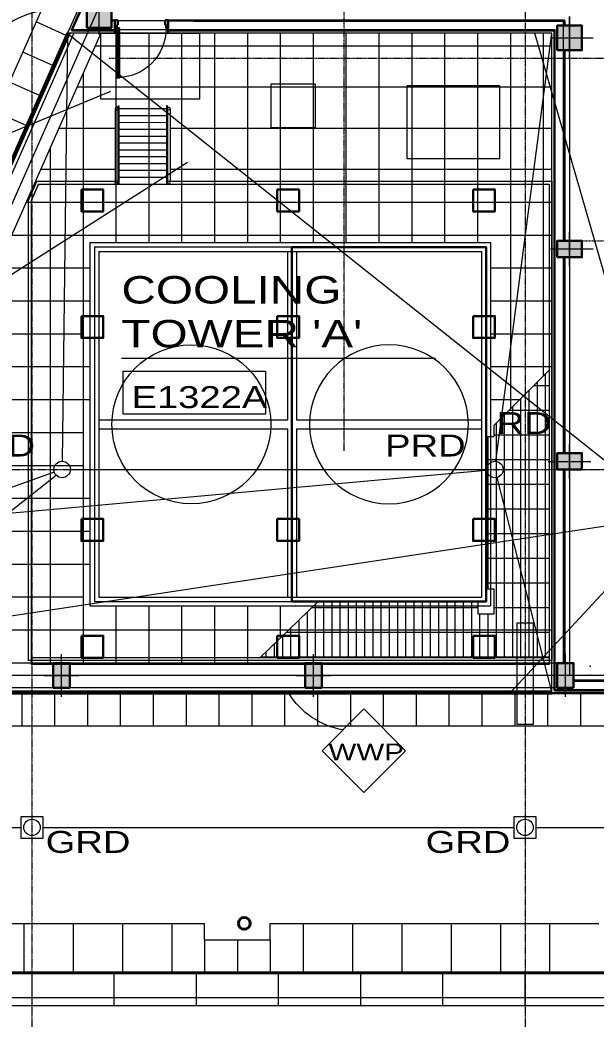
# Model space of a CAD drawing. Header units: inches. Extents: x -40190 to 0, y -3216 to 2257.
# Drawn here: x -30734 to -30313, y -34 to 695 of the extents above; entities that cross this region are included whole.
import ezdxf
from ezdxf import colors
from ezdxf.entities.mleader import LeaderData, LeaderLine
from ezdxf.math import Vec2, Vec3

# ---------------------------------------------------------------- set-up
doc = ezdxf.new("R2010")
doc.units = ezdxf.units.IN
doc.header["$LTSCALE"] = 0.5
doc.header["$MEASUREMENT"] = 0
doc.linetypes.add('A113$0$CENTER', pattern=[2, 1.25, -0.25, 0.25, -0.25])
doc.linetypes.add('A113$0$HIDDEN2', pattern=[0.1875, 0.125, -0.0625])
for name, color, linetype in [('A113$0$63', 8, 'Continuous'), ('A113$0$A roof pave', 8, 'Continuous'), ('A113$0$A-ANNO-IDEN', 8, 'Continuous'), ('A113$0$A-ANNO-PATT-13-14', 8, 'Continuous'), ('A113$0$A-ANNO-TEXT', 8, 'Continuous'), ('A113$0$A-COLS-COL13X', 8, 'Continuous'), ('A113$0$A-COLS-COLS13-14', 8, 'Continuous'), ('A113$0$A-DOOR', 8, 'Continuous'), ('A113$0$A-DOOR-FRAM', 8, 'Continuous'), ('A113$0$A-FLOOR-THRSHD', 8, 'Continuous'), ('A113$0$A-FLOR-CATWALK', 8, 'Continuous'), ('A113$0$A-FLOR-CURB', 8, 'Continuous'), ('A113$0$A-FLOR-OVHD', 8, 'A113$0$HIDDEN2'), ('A113$0$A-GRID-GRD13-14', 8, 'Continuous'), ('A113$0$A-GRID-GRDP0-15', 8, 'Continuous'), ('A113$0$A-roof cope', 8, 'Continuous'), ('A113$0$A-roof davi', 8, 'Continuous'), ('A113$0$A-WALL-FULL-EXTR', 8, 'Continuous'), ('A113$0$A-WALL-FULL-INTR', 8, 'Continuous'), ('A113$0$bc113 - A-ANNO-SYMB', 8, 'Continuous'), ('A113$0$bp113 - A-ROOF-CRTS', 8, 'Continuous'), ('A113$0$bp113 - A-ROOF-RFDR', 8, 'Continuous'), ('A113$0$Items below', 8, 'Continuous'), ('A113$0$Level 12', 8, 'Continuous'), ('A113$0$Level 21', 8, 'Continuous'), ('A113$0$Level 32', 8, 'Continuous'), ('A113$0$M-CONC-PAD', 8, 'Continuous'), ('A113$0$S-BEAM-BELOW', 8, 'Continuous'), ('E-Anno-Note', 6, 'Continuous'), ('XREF', 7, 'Continuous')]:
    doc.layers.add(name, color=color, linetype=linetype)
doc.styles.add('A113$0$Arial', font='arial.ttf', dxfattribs={"height": 0.076839})
doc.styles.add('A113$0$style-Arial', font='arial.ttf')
doc.styles.add('A113$0$style-WORKING', font='WORKING.shx')
doc.styles.add('MAMEP ANNO', font='arial.ttf', dxfattribs={"height": 0.101562})

# ---------------------------------------------------------------- blocks, each defined once
blk = doc.blocks.new('A113$0$36D478_23')
at = {"layer": 'A113$0$A-DOOR', "linetype": 'Continuous', "lineweight": 0, "extrusion": (0, 0, -1)}
blk.add_arc((-0.85, -5.63), 36, 180, 270, dxfattribs=at)
at = {"layer": 'A113$0$A-DOOR', "linetype": 'Continuous', "lineweight": 30}
blk.add_3dface([(0.85, -41.63), (2.6, -41.63), (2.6, -5.63), (0.85, -5.63)], dxfattribs=at)
at = {"layer": 'A113$0$A-DOOR-FRAM', "linetype": 'Continuous', "lineweight": 30}
for p, q in [((1.6, 0.37), (-0.65, 0.37)), ((-0.65, 0.37), (-0.65, 0)), ((1.6, -3.2), (1.6, 0.37)), ((36.1, 0.37), (38.35, 0.37)), ((36.1, -3.2), (36.1, 0.37)), ((38.35, 0.37), (38.35, 0)), ((-0.65, -5.63), (-0.65, -5.25)), ((-0.65, -5.63), (0.85, -5.63)), ((0.85, -5.63), (0.85, -3.2)), ((0.85, -3.2), (1.6, -3.2)), ((36.85, -3.2), (36.1, -3.2)), ((36.85, -5.63), (36.85, -3.2)), ((38.35, -5.63), (36.85, -5.63)), ((38.35, -5.63), (38.35, -5.25))]:
    blk.add_line(p, q, dxfattribs=at)
at = {"layer": 'A113$0$A-DOOR-FRAM', "linetype": 'Continuous', "lineweight": 13}
for p, q in [((1.45, 0.22), (-0.5, 0.22)), ((-0.5, 0.22), (-0.5, 0)), ((1.45, -3.05), (1.45, 0.22)), ((36.25, -3.05), (36.25, 0.22)), ((36.25, 0.22), (38.2, 0.22)), ((38.2, 0.22), (38.2, 0)), ((-0.5, 0), (-0.65, 0)), ((-0.65, -5.25), (-0.5, -5.25)), ((-0.5, -5.48), (-0.5, -5.25)), ((-0.5, -5.48), (0.7, -5.48)), ((0.7, -5.48), (0.7, -3.05)), ((0.7, -3.05), (1.45, -3.05)), ((37, -3.05), (36.25, -3.05)), ((37, -5.48), (37, -3.05)), ((38.2, -5.48), (37, -5.48)), ((38.2, 0), (38.35, 0)), ((38.35, -5.25), (38.2, -5.25)), ((38.2, -5.48), (38.2, -5.25))]:
    blk.add_line(p, q, dxfattribs=at)
blk = doc.blocks.new('A113')
at = {"layer": 'A113$0$bc113 - A-ANNO-SYMB', "lineweight": 0}
h = blk.add_hatch(dxfattribs=at)
h.set_pattern_fill('CROSSHATCH', color=256, style=0, pattern_type=2)
h.set_pattern_definition([(180, (-23431.679, 194.443), (-2e-15, -18), []), (270, (-23431.679, 194.4426), (6, -1e-15), [])])
h.paths.add_polyline_path([(-23563.4983, 229.9), (-23774.6345, 229.9), (-23732.1711, 270.8759), (-23615.4985, 270.8759), (-23615.4985, 261.851), (-23603.4985, 261.851), (-23603.4985, 279.851), (-23609.4983, 279.851), (-23609.4983, 391.1259), (-23603.4985, 391.1259), (-23603.4987, 399.5123), (-23563.4983, 439.5487)])
at = {"layer": 'A113$0$A roof pave', "lineweight": 13}
for p, q in [((-24123.2279, 276.9171, -2660.425), (-23762.4541, 1088.2712, -2660.425)), ((-23108.3134, 179.9985, -2660.425), (-24116.3134, 179.9985, -2660.425)), ((-24055.0236, 36.0949, -2660.425), (-23815.0236, 36.0949, -2660.425)), ((-23815.0236, 24.0949, -2660.425), (-23815.0236, 36.0949, -2660.425)), ((-23767.0236, 36.0949, -2660.425), (-23527.0236, 36.0949, -2660.425)), ((-23767.0236, 24.0949, -2660.425), (-23767.0236, 36.0949, -2660.425)), ((-23815.0236, 24.0949, -2660.425), (-23767.0236, 24.0949, -2660.425))]:
    blk.add_line(p, q, dxfattribs=at)
at = {"layer": 'A113$0$A roof pave', "lineweight": 0}
for p, q in [((-23916.1004, 683.8596, -2660.425), (-23938.0284, 693.615, -2660.425)), ((-23879.4983, 532.6259, -2660.425), (-23879.4983, 685.3759, -2660.425)), ((-23855.4983, 532.6259, -2660.425), (-23855.4983, 685.3759, -2660.425)), ((-23831.4983, 532.6259, -2660.425), (-23831.4983, 685.3759, -2660.425)), ((-23807.4983, 532.6259, -2660.425), (-23807.4983, 685.3759, -2660.425)), ((-23783.4983, 532.6259, -2660.425), (-23783.4983, 685.3759, -2660.425)), ((-23759.4983, 532.6259, -2660.425), (-23759.4983, 685.3759, -2660.425)), ((-23735.4983, 532.6259, -2660.425), (-23735.4983, 685.3759, -2660.425)), ((-23711.4983, 532.6259, -2660.425), (-23711.4983, 685.3759, -2660.425)), ((-23687.4983, 532.6259, -2660.425), (-23687.4983, 685.3759, -2660.425)), ((-23663.4983, 532.6259, -2660.425), (-23663.4983, 685.3759, -2660.425)), ((-23639.4983, 532.6259, -2660.425), (-23639.4983, 685.3759, -2660.425)), ((-23615.4983, 532.6259, -2660.425), (-23615.4983, 685.3759, -2660.425)), ((-23591.4983, 411.5235, -2660.425), (-23591.4983, 685.3759, -2660.425)), ((-23567.4983, 435.5451, -2660.425), (-23567.4983, 685.3759, -2660.425)), ((-23925.8558, 661.9317, -2660.425), (-23947.7837, 671.687, -2660.425)), ((-23561.4983, 675.9412, -2660.425), (-23895.0184, 675.9412, -2660.425)), ((-23903.4983, 225.9291, -2660.425), (-23903.4983, 656.7895, -2660.425)), ((-23935.6111, 640.0038, -2660.425), (-23957.539, 649.7591, -2660.425)), ((-23561.4983, 645.9412, -2660.425), (-23908.3017, 645.9412, -2660.425)), ((-23945.3664, 618.0759, -2660.425), (-23967.2943, 627.8312, -2660.425)), ((-23880.2271, 615.9412, -2660.425), (-23921.585, 615.9412, -2660.425)), ((-23561.4983, 615.9412, -2660.425), (-23840.1968, 615.9412, -2660.425)), ((-23927.4983, 225.9412, -2660.425), (-23927.4983, 602.5861, -2660.425)), ((-23880.2271, 585.9412, -2660.425), (-23934.8683, 585.9412, -2660.425)), ((-23561.4983, 585.9412, -2660.425), (-23840.1968, 585.9412, -2660.425)), ((-23561.4983, 561.9412, -2660.425), (-23945.4949, 561.9412, -2660.425)), ((-23561.4983, 537.9412, -2660.425), (-23956.1215, 537.9412, -2660.425)), ((-23898.7483, 513.9412, -2660.425), (-23966.7482, 513.9412, -2660.425)), ((-23561.4983, 513.9412, -2660.425), (-23606.2483, 513.9412, -2660.425)), ((-23898.7483, 489.9412, -2660.425), (-23977.3748, 489.9412, -2660.425)), ((-23561.4983, 489.9412, -2660.425), (-23606.2483, 489.9412, -2660.425)), ((-23903.4983, 465.9412, -2660.425), (-23988.0014, 465.9412, -2660.425)), ((-23561.4983, 465.9412, -2660.425), (-23606.2483, 465.9412, -2660.425)), ((-23898.7483, 441.9412, -2660.425), (-23998.628, 441.9412, -2660.425)), ((-23561.4983, 441.9412, -2660.425), (-23606.2483, 441.9412, -2660.425)), ((-23898.7483, 417.9412, -2660.425), (-24009.2547, 417.9412, -2660.425)), ((-23585.0864, 417.9412, -2660.425), (-23606.2483, 417.9412, -2660.425)), ((-23903.4983, 393.9412, -2660.425), (-24019.8813, 393.9412, -2660.425)), ((-23903.4983, 369.9412, -2660.425), (-24030.5079, 369.9412, -2660.425)), ((-23898.7483, 345.9412, -2660.425), (-24041.1345, 345.9412, -2660.425)), ((-23898.7483, 321.9412, -2660.425), (-24051.7612, 321.9412, -2660.425)), ((-23898.7483, 297.9412, -2660.425), (-24062.3878, 297.9412, -2660.425)), ((-23903.4983, 273.9412, -2660.425), (-24073.0144, 273.9412, -2660.425)), ((-23903.4983, 225.9412, -2660.425), (-23903.4983, 267.6259, -2660.425)), ((-23879.4983, 225.9412, -2660.425), (-23879.4983, 267.6259, -2660.425)), ((-23855.4983, 225.9412, -2660.425), (-23855.4983, 267.6259, -2660.425)), ((-23831.4983, 225.9412, -2660.425), (-23831.4983, 267.6259, -2660.425)), ((-23807.4983, 225.9412, -2660.425), (-23807.4983, 267.6259, -2660.425)), ((-23783.4983, 225.9412, -2660.425), (-23783.4983, 267.6259, -2660.425)), ((-23759.4983, 244.506, -2660.425), (-23759.4983, 267.6259, -2660.425)), ((-23561.4983, 249.9412, -2660.425), (-24080.9844, 249.9412, -2660.425)), ((-23561.4983, 225.9412, -2660.425), (-24080.9844, 225.9412, -2660.425)), ((-23948.3134, 179.9985, -2660.425), (-23948.3134, 203.9985, -2660.425)), ((-23924.3134, 179.9985, -2660.425), (-23924.3134, 203.9985, -2660.425)), ((-23900.3134, 179.9985, -2660.425), (-23900.3134, 203.9985, -2660.425)), ((-23876.3134, 179.9985, -2660.425), (-23876.3134, 203.9985, -2660.425)), ((-23852.3134, 179.9985, -2660.425), (-23852.3134, 203.9985, -2660.425)), ((-23828.3134, 179.9985, -2660.425), (-23828.3134, 203.9985, -2660.425)), ((-23804.3134, 179.9985, -2660.425), (-23804.3134, 203.9985, -2660.425)), ((-23780.3134, 179.9985, -2660.425), (-23780.3134, 203.9985, -2660.425)), ((-23756.3134, 179.9985, -2660.425), (-23756.3134, 203.9985, -2660.425)), ((-23732.3134, 179.9985, -2660.425), (-23732.3134, 203.9985, -2660.425)), ((-23708.3134, 179.9985, -2660.425), (-23708.3134, 203.9985, -2660.425)), ((-23684.3134, 179.9985, -2660.425), (-23684.3134, 203.9985, -2660.425)), ((-23660.3134, 179.9985, -2660.425), (-23660.3134, 203.9985, -2660.425)), ((-23636.3134, 179.9985, -2660.425), (-23636.3134, 203.9985, -2660.425)), ((-23612.3134, 179.9985, -2660.425), (-23612.3134, 203.9985, -2660.425)), ((-23588.3134, 179.9985, -2660.425), (-23588.3134, 203.9985, -2660.425)), ((-23564.3134, 179.9985, -2660.425), (-23564.3134, 203.9985, -2660.425)), ((-23540.3134, 179.9985, -2660.425), (-23540.3134, 203.9985, -2660.425)), ((-23947.0236, 36.0949, -2660.425), (-23947.0236, 0.0949, -2660.425)), ((-23911.0236, 36.0949, -2660.425), (-23911.0236, 0.0949, -2660.425)), ((-23875.0236, 36.0949, -2660.425), (-23875.0236, 0.0949, -2660.425)), ((-23839.0236, 36.0949, -2660.425), (-23839.0236, 0.0949, -2660.425)), ((-23743.0236, 36.0949, -2660.425), (-23743.0236, 0.0949, -2660.425)), ((-23707.0236, 36.0949, -2660.425), (-23707.0236, 0.0949, -2660.425)), ((-23671.0236, 36.0949, -2660.425), (-23671.0236, 0.0949, -2660.425)), ((-23635.0236, 36.0949, -2660.425), (-23635.0236, 0.0949, -2660.425)), ((-23599.0236, 36.0949, -2660.425), (-23599.0236, 0.0949, -2660.425)), ((-23563.0236, 36.0949, -2660.425), (-23563.0236, 0.0949, -2660.425)), ((-23815.0236, 24.0949, -2660.425), (-23815.0236, 0.0949, -2660.425)), ((-23791.0236, 24.0949, -2660.425), (-23791.0236, 0.0949, -2660.425)), ((-23767.0236, 24.0949, -2660.425), (-23767.0236, 0.0949, -2660.425))]:
    blk.add_line(p, q, dxfattribs=at)
at = {"layer": 'A113$0$A-ANNO-IDEN', "lineweight": 13}
blk.add_line((-23875.7443, 448.4738), (-23646.386, 448.4738), dxfattribs=at)
blk.add_3dface([(-23874.5445, 438.9571), (-23770.5853, 438.9571), (-23770.5853, 407.4276), (-23874.5445, 407.4276)], dxfattribs=at)
at = {"layer": 'A113$0$A-ANNO-PATT-13-14', "lineweight": 0, "extrusion": (0, 0, -1)}
for points in [[(23882.9936, 689.3759, 4909.5523), (23882.9936, 707.3759, 4909.5523), (23900.9936, 689.3759, 4909.5523), (23900.9936, 707.3759, 4909.5523)], [(23539.4983, 673.0009, 4909.5523), (23539.4983, 691.0009, 4909.5523), (23557.4983, 673.0009, 4909.5523), (23557.4983, 691.0009, 4909.5523)], [(23539.4983, 522.0477, 4909.5523), (23539.4983, 534.0476, 4909.5523), (23557.4983, 522.0477, 4909.5523), (23557.4983, 534.0476, 4909.5523)], [(23539.4983, 367.0944, 4909.5523), (23539.4983, 379.0943, 4909.5523), (23557.4983, 367.0944, 4909.5523), (23557.4983, 379.0943, 4909.5523)], [(23545.4984, 225.9985, 4909.5523), (23557.4983, 225.9985, 4909.5523), (23545.4984, 207.9985, 4909.5523), (23557.4983, 207.9985, 4909.5523)]]:
    blk.add_solid(points, dxfattribs=at)
at = {"layer": 'A113$0$A-ANNO-PATT-13-14', "lineweight": 0}
for points in [[(-23925.5166, 225.9412, -4909.5523), (-23913.5166, 225.9412, -4909.5523), (-23925.5166, 207.9412, -4909.5523), (-23913.5166, 207.9412, -4909.5523)], [(-23741.4768, 225.9412, -4909.5523), (-23729.4769, 225.9412, -4909.5523), (-23741.4768, 207.9412, -4909.5523), (-23729.4769, 207.9412, -4909.5523)]]:
    blk.add_solid(points, dxfattribs=at)
at = {"layer": 'A113$0$A-ANNO-TEXT', "lineweight": 0}
for p, q in [((-23472.126, 333.3054), (-23915.5358, 685.3759)), ((-24455.8634, 405.8801), (-23883.392, 643.2295)), ((-24026.7974, 329.1078), (-23609.6539, 366.7582)), ((-24026.7974, 329.1078), (-23925.2889, 365.2804)), ((-23472.126, 333.3054), (-24113.7122, 236.3654)), ((-23472.126, 333.3054), (-23592.142, 203.9985))]:
    blk.add_line(p, q, dxfattribs=at)
at = {"layer": 'A113$0$A-ANNO-TEXT', "lineweight": 0, "flags": 128}
for points in [[(-23382.2521, 333.3054), (-23472.126, 333.3054), (-23573.9437, 685.3759)], [(-24120.63, 429.6696), (-24081.6975, 429.6696), (-23827.5545, 591.4178)]]:
    blk.add_lwpolyline(points, dxfattribs=at)
at = {"layer": 'A113$0$A-ANNO-TEXT', "lineweight": 0, "extrusion": (0, 0, -1)}
for centre, major_axis, ratio, start_param, end_param in [((-23922.2517, 635.3269), (42.9116, 52.23), 0.99985657, 4.37556691, 5.80617284), ((-23704.454, 233.809), (-53.915, 19.7412), 0.9988438, 4.52910086, 5.38528242)]:
    blk.add_ellipse(centre, major_axis=major_axis, ratio=ratio, start_param=start_param, end_param=end_param, dxfattribs=at)
at = {"layer": 'A113$0$A-ANNO-TEXT', "lineweight": 13}
blk.add_3dface([(-23698.78, 131.5543), (-23668.3094, 162.0249), (-23698.78, 192.4956), (-23729.2507, 162.0249)], dxfattribs=at)
at = {"layer": 'A113$0$A-COLS-COL13X', "lineweight": 30}
for points in [[(-23904.9983, 571.3759, -4909.5523), (-23888.9983, 571.3759, -4909.5523), (-23888.9983, 555.3759, -4909.5523), (-23904.9983, 555.3759, -4909.5523)], [(-23761.9984, 571.3759, -4909.5523), (-23745.9984, 571.3759, -4909.5523), (-23745.9984, 555.3759, -4909.5523), (-23761.9984, 555.3759, -4909.5523)], [(-23618.9985, 571.3759, -4909.5523), (-23602.9985, 571.3759, -4909.5523), (-23602.9985, 555.3759, -4909.5523), (-23618.9985, 555.3759, -4909.5523)], [(-23904.9983, 479.1259, -4909.5523), (-23888.9983, 479.1259, -4909.5523), (-23888.9983, 463.1259, -4909.5523), (-23904.9983, 463.1259, -4909.5523)], [(-23761.9984, 479.1259, -4909.5523), (-23745.9984, 479.1259, -4909.5523), (-23745.9984, 463.1259, -4909.5523), (-23761.9984, 463.1259, -4909.5523)], [(-23618.9985, 479.1259, -4909.5523), (-23602.9985, 479.1259, -4909.5523), (-23602.9985, 463.1259, -4909.5523), (-23618.9985, 463.1259, -4909.5523)], [(-23904.9983, 331.1259, -4909.5523), (-23888.9983, 331.1259, -4909.5523), (-23888.9983, 315.1259, -4909.5523), (-23904.9983, 315.1259, -4909.5523)], [(-23761.9984, 331.1259, -4909.5523), (-23745.9984, 331.1259, -4909.5523), (-23745.9984, 315.1259, -4909.5523), (-23761.9984, 315.1259, -4909.5523)], [(-23618.9985, 331.1259, -4909.5523), (-23602.9985, 331.1259, -4909.5523), (-23602.9985, 315.1259, -4909.5523), (-23618.9985, 315.1259, -4909.5523)], [(-23904.9983, 245.9, -4909.5523), (-23888.9983, 245.9, -4909.5523), (-23888.9983, 229.9, -4909.5523), (-23904.9983, 229.9, -4909.5523)], [(-23761.9984, 245.9, -4909.5523), (-23745.9984, 245.9, -4909.5523), (-23745.9984, 229.9, -4909.5523), (-23761.9984, 229.9, -4909.5523)], [(-23618.9985, 245.9, -4909.5523), (-23602.9985, 245.9, -4909.5523), (-23602.9985, 229.9, -4909.5523), (-23618.9985, 229.9, -4909.5523)]]:
    blk.add_3dface(points, dxfattribs=at)
at = {"layer": 'A113$0$A-COLS-COLS13-14', "lineweight": 0}
for p, q in [((-23891.9936, 684.4256, -4909.5523), (-23891.9936, 713.7841, -4909.5523)), ((-23548.4983, 667.7603, -4909.5523), (-23548.4983, 697.5763, -4909.5523)), ((-23562.4487, 682.0009, -4909.5523), (-23531.298, 682.0009, -4909.5523)), ((-23548.4983, 515.4723, -4909.5523), (-23548.4983, 540.623, -4909.5523)), ((-23562.4487, 528.0477, -4909.5523), (-23531.298, 528.0477, -4909.5523)), ((-23919.5166, 201.3659, -4909.5523), (-23919.5166, 232.5166, -4909.5523)), ((-23735.4768, 201.3659, -4909.5523), (-23735.4768, 232.5166, -4909.5523)), ((-23551.4984, 201.4232, -4909.5523), (-23551.4984, 232.5738, -4909.5523)), ((-23932.0919, 216.9412, -4909.5523), (-23906.9413, 216.9412, -4909.5523)), ((-23748.0522, 216.9412, -4909.5523), (-23722.9015, 216.9412, -4909.5523)), ((-23538.923, 216.9985, -4909.5523), (-23564.0737, 216.9985, -4909.5523))]:
    blk.add_line(p, q, dxfattribs=at)
at = {"layer": 'A113$0$A-COLS-COLS13-14', "lineweight": 13}
for p, q in [((-23548.4983, 360.519, -4909.5523), (-23548.4983, 385.6697, -4909.5523)), ((-23564.0697, 373.0944, -4909.5523), (-23532.9191, 373.0944, -4909.5523))]:
    blk.add_line(p, q, dxfattribs=at)
at = {"layer": 'A113$0$A-COLS-COLS13-14', "lineweight": 0}
blk.add_point((-23533.5608, 217.0427, -4909.5523), dxfattribs=at)
at = {"layer": 'A113$0$A-COLS-COLS13-14', "lineweight": 30}
for points in [[(-23900.9936, 689.3759, -4909.5523), (-23900.9936, 707.3759, -4909.5523), (-23882.9936, 707.3759, -4909.5523), (-23882.9936, 689.3759, -4909.5523)], [(-23557.4983, 673.0009, -4909.5523), (-23557.4983, 691.0009, -4909.5523), (-23539.4983, 691.0009, -4909.5523), (-23539.4983, 673.0009, -4909.5523)], [(-23557.4983, 522.0477, -4909.5523), (-23557.4983, 534.0476, -4909.5523), (-23539.4983, 534.0476, -4909.5523), (-23539.4983, 522.0477, -4909.5523)], [(-23557.4983, 367.0944, -4909.5523), (-23557.4983, 379.0943, -4909.5523), (-23539.4983, 379.0943, -4909.5523), (-23539.4983, 367.0944, -4909.5523)], [(-23925.5166, 207.9412, -4909.5523), (-23913.5166, 207.9412, -4909.5523), (-23913.5166, 225.9412, -4909.5523), (-23925.5166, 225.9412, -4909.5523)], [(-23741.4768, 207.9412, -4909.5523), (-23729.4769, 207.9412, -4909.5523), (-23729.4769, 225.9412, -4909.5523), (-23741.4768, 225.9412, -4909.5523)], [(-23545.4984, 207.9985, -4909.5523), (-23557.4983, 207.9985, -4909.5523), (-23557.4983, 225.9985, -4909.5523), (-23545.4984, 225.9985, -4909.5523)]]:
    blk.add_3dface(points, dxfattribs=at)
at = {"layer": 'A113$0$A-FLOOR-THRSHD', "lineweight": 0}
for p, q in [((-23878.278, 694.6259, 1992.7541), (-23843.779, 694.6259, 1992.7541)), ((-23842.8279, 685.3761, 1992.7541), (-23877.3269, 685.3761, 1992.7541))]:
    blk.add_line(p, q, dxfattribs=at)
at = {"layer": 'A113$0$A-FLOOR-THRSHD', "lineweight": 13}
blk.add_3dface([(-23890.8166, 685.3759, 1992.7541), (-23818.8166, 685.3759, 1992.7541), (-23818.8166, 637.3759, 1992.7541), (-23890.8166, 637.3759, 1992.7541)], dxfattribs=at)
at = {"layer": 'A113$0$A-FLOR-CATWALK', "lineweight": 13}
for p, q in [((-23880.2271, 630.3429, 1992.7541), (-23880.2271, 577.3759, 1992.7541)), ((-23878.2271, 632.4003, 1992.7541), (-23878.2271, 575.4003, 1992.7541)), ((-23878.226, 632.4003, 1992.7541), (-23877.726, 632.4003, 1992.7541)), ((-23877.7271, 632.4003, 1992.7541), (-23877.7271, 575.4003, 1992.7541)), ((-23877.7229, 630.4003, 1992.7541), (-23842.6988, 630.3976, 1992.7541)), ((-23842.6968, 632.4003, 1992.7541), (-23842.6968, 575.4003, 1992.7541)), ((-23842.1964, 632.4003, 1992.7541), (-23842.6964, 632.4003, 1992.7541)), ((-23842.1968, 632.4003, 1992.7541), (-23842.1968, 575.4003, 1992.7541)), ((-23840.1968, 630.3429, 1992.7541), (-23840.1968, 577.3759, 1992.7541)), ((-23877.7236, 620.4003, 1992.7541), (-23842.6995, 620.3976, 1992.7541)), ((-23877.7233, 625.4003, 1992.7541), (-23842.6991, 625.3976, 1992.7541)), ((-23877.724, 615.4003, 1992.7541), (-23842.6999, 615.3976, 1992.7541)), ((-23877.7248, 605.4003, 1992.7541), (-23842.7007, 605.3976, 1992.7541)), ((-23877.7244, 610.4003, 1992.7541), (-23842.7003, 610.3976, 1992.7541)), ((-23877.7252, 600.4003, 1992.7541), (-23842.7011, 600.3976, 1992.7541)), ((-23877.726, 590.4003, 1992.7541), (-23842.7019, 590.3976, 1992.7541)), ((-23877.7256, 595.4003, 1992.7541), (-23842.7015, 595.3976, 1992.7541)), ((-23877.7264, 585.4003, 1992.7541), (-23842.7022, 585.3976, 1992.7541)), ((-23937.5507, 577.3759, 1992.7541), (-23943.4983, 563.9456, 1992.7541)), ((-23877.7267, 580.4003, 1992.7541), (-23842.7026, 580.3976, 1992.7541)), ((-23936.2363, 575.4048, 1992.7541), (-23941.4888, 563.5441, 1992.7541)), ((-23877.7271, 575.4003, 1992.7541), (-23842.703, 575.3976, 1992.7541))]:
    blk.add_line(p, q, dxfattribs=at)
at = {"layer": 'A113$0$A-FLOR-CATWALK', "lineweight": 13, "elevation": 1992.7541, "flags": 128}
for points in [[(-23841.203, 577.3759), (-23561.4983, 577.3759), (-23561.4983, 227.9), (-23943.4983, 227.9), (-23943.4983, 563.9456)], [(-23937.5507, 577.3759), (-23879.2271, 577.3759)], [(-23936.2363, 575.4048), (-23842.203, 575.3975), (-23563.4983, 575.3759), (-23563.4983, 229.9), (-23941.4983, 229.9), (-23941.4888, 563.5441)]]:
    blk.add_lwpolyline(points, dxfattribs=at)
at = {"layer": 'A113$0$A-FLOR-CATWALK', "lineweight": 13}
for centre, start, end in [((-23879.226, 630.3428, 1992.7541), 0, 179.9911193), ((-23879.2271, 576.3759, 1992.7541), 270, 90)]:
    blk.add_arc(centre, 1, start, end, dxfattribs=at)
at = {"layer": 'A113$0$A-FLOR-CATWALK', "lineweight": 0}
for centre, start, end in [((-23879.226, 630.3428, 1992.7541), 179.9911193, 0), ((-23841.1968, 576.3759, 1992.7541), 270, 90)]:
    blk.add_arc(centre, 1, start, end, dxfattribs=at)
at = {"layer": 'A113$0$A-FLOR-CATWALK', "lineweight": 13, "extrusion": (0, 0, -1)}
for centre, start, end in [((23841.1964, 630.3428, -1992.7541), 0, 179.9911193), ((23841.1968, 576.3759, -1992.7541), 270, 90)]:
    blk.add_arc(centre, 1, start, end, dxfattribs=at)
at = {"layer": 'A113$0$A-FLOR-CATWALK', "lineweight": 0, "extrusion": (0, 0, -1)}
for centre, start, end in [((23841.1964, 630.3428, -1992.7541), 179.9911193, 0), ((23879.2271, 576.3759, -1992.7541), 270, 90)]:
    blk.add_arc(centre, 1, start, end, dxfattribs=at)
at = {"layer": 'A113$0$A-FLOR-CATWALK', "lineweight": 13}
blk.add_3dface([(-23895.4983, 270.8759, 1992.7541), (-23751.2483, 270.8759, 1992.7541), (-23751.2483, 529.3759, 1992.7541), (-23895.4983, 529.3759, 1992.7541)], dxfattribs=at)
at = {"layer": 'A113$0$A-FLOR-CURB', "lineweight": 0}
for p, q in [((-23911.3348, 687.8759, 1992.7541), (-23798.8075, 941.149, 1992.7541)), ((-23552.9983, 693.8759, 1992.7541), (-23822.8823, 693.8759, 1992.7541)), ((-23552.9983, 534.0476, 1992.7541), (-23552.9983, 693.8759, 1992.7541)), ((-23558.9983, 687.8759, 1992.7541), (-23911.3348, 687.8759, 1992.7541)), ((-23558.9983, 206.4985, 1992.7541), (-23558.9983, 687.8759, 1992.7541)), ((-23552.9983, 379.0943, 1992.7541), (-23552.9983, 522.0477, 1992.7541)), ((-23552.9983, 225.9985, 1992.7541), (-23552.9983, 367.0944, 1992.7541)), ((-23012.3134, 212.4985, 1992.7541), (-23545.4984, 212.4985, 1992.7541)), ((-23012.3134, 206.4985, 1992.7541), (-23558.9983, 206.4985, 1992.7541))]:
    blk.add_line(p, q, dxfattribs=at)
at = {"layer": 'A113$0$A-FLOR-OVHD', "lineweight": 13}
for p, q in [((-23539.4983, 534.0476, 1992.7541), (-23401.0336, 534.0476, 1992.7541)), ((-23539.4983, 367.0944, 1992.7541), (-23398.0336, 367.0944, 1992.7541))]:
    blk.add_line(p, q, dxfattribs=at)
at = {"layer": 'A113$0$A-GRID-GRD13-14', "linetype": 'A113$0$CENTER', "lineweight": 0}
blk.add_line((-23713.0236, 380.7641), (-23713.0236, 2113.2362), dxfattribs=at)
at = {"layer": 'A113$0$A-GRID-GRD13-14', "lineweight": 0}
for p, q in [((-23711.258, 1113.0635, 0.001), (-24108.0806, 216.9988, 0.001)), ((-23548.4983, 697.5763, 0.001), (-23548.4983, 216.9988, 0.001)), ((-23034.8887, 216.9988, 0.001), (-24155.5004, 216.9988, 0.001))]:
    blk.add_line(p, q, dxfattribs=at)
at = {"layer": 'A113$0$A-GRID-GRDP0-15', "linetype": 'A113$0$CENTER', "lineweight": 0}
for p, q in [((-23941.0236, 2113.2362), (-23941.0236, -676.9049)), ((-23581.0236, 2113.2362), (-23581.0236, -676.9052)), ((-23884.5631, 667.1574), (-20368.7317, 667.1574)), ((-24358.5266, 367.1574), (-20364.9322, 367.1574))]:
    blk.add_line(p, q, dxfattribs=at)
at = {"layer": 'A113$0$A-roof cope', "lineweight": 40}
blk.add_line((-24403.0236, 0.0949, -2660.425), (-22879.0236, 0.0949, -2660.425), dxfattribs=at)
at = {"layer": 'A113$0$A-roof cope', "lineweight": 0}
for p, q in [((-23941.0139, -23.9051, -2660.425), (-23941.0139, 0.0949, -2660.425)), ((-23881.0139, -23.9051, -2660.425), (-23881.0139, 0.0949, -2660.425)), ((-23821.0139, -23.9051, -2660.425), (-23821.0139, 0.0949, -2660.425)), ((-23761.0139, -23.9051, -2660.425), (-23761.0139, 0.0949, -2660.425)), ((-23701.0139, -23.9051, -2660.425), (-23701.0139, 0.0949, -2660.425)), ((-23641.0139, -23.9051, -2660.425), (-23641.0139, 0.0949, -2660.425)), ((-23581.0139, -23.9051, -2660.425), (-23581.0139, 0.0949, -2660.425))]:
    blk.add_line(p, q, dxfattribs=at)
at = {"layer": 'A113$0$A-roof cope', "lineweight": 13}
blk.add_line((-24427.0236, -23.9051, -2660.425), (-22855.0236, -23.9051, -2660.425), dxfattribs=at)
at = {"layer": 'A113$0$A-roof davi', "lineweight": 40, "extrusion": (0, 0, -1)}
blk.add_circle((23786.0236, 36.0949, 2660.425), 4.319, dxfattribs=at)
at = {"layer": 'A113$0$A-WALL-FULL-EXTR', "lineweight": 13}
for p, q in [((-23901.762, 715.5794, 1992.7541), (-23915.1811, 685.3759, 1992.7541)), ((-23880.5296, 685.3759, 1992.7541), (-23915.1811, 685.3759, 1992.7541)), ((-23561.4983, 685.3759, 1992.7541), (-23841.527, 685.3759, 1992.7541)), ((-23561.4983, 203.9985, 1992.7541), (-23561.4983, 685.3759, 1992.7541))]:
    blk.add_line(p, q, dxfattribs=at)
at = {"layer": 'A113$0$A-WALL-FULL-EXTR', "lineweight": 30}
for p, q in [((-23899.9343, 714.7673, 1992.7541), (-23912.1041, 687.3759, 1992.7541)), ((-23880.5296, 694.6259, 1992.7541), (-23882.9936, 694.6259, 1992.7541)), ((-23880.5296, 685.3759, 1992.7541), (-23880.5296, 694.6259, 1992.7541)), ((-23552.2483, 694.6259, 1992.7541), (-23841.5276, 694.6259, 1992.7541)), ((-23552.2483, 691.0009, 1992.7541), (-23552.2483, 694.6259, 1992.7541)), ((-23880.5296, 687.3759, 1992.7541), (-23912.1041, 687.3759, 1992.7541)), ((-23559.4983, 687.3759, 1992.7541), (-23841.5271, 687.3759, 1992.7541)), ((-23559.4983, 205.9985, 1992.7541), (-23559.4983, 687.3759, 1992.7541)), ((-23552.2483, 534.0476, 1992.7541), (-23552.2483, 673.0009, 1992.7541)), ((-23552.2483, 379.0943, 1992.7541), (-23552.2483, 522.0477, 1992.7541)), ((-23552.2483, 225.9985, 1992.7541), (-23552.2483, 367.0944, 1992.7541)), ((-23028.3134, 213.2485, 1992.7541), (-23545.4984, 213.2485, 1992.7541)), ((-23012.3134, 205.9985, 1992.7541), (-23559.4983, 205.9985, 1992.7541)), ((-23012.3134, 203.9985, 1992.7541), (-23561.4983, 203.9985, 1992.7541))]:
    blk.add_line(p, q, dxfattribs=at)
at = {"layer": 'A113$0$A-WALL-FULL-INTR', "lineweight": 30}
blk.add_line((-23841.527, 685.3759, 1992.7541), (-23841.5276, 694.6259, 1992.7541), dxfattribs=at)
at = {"layer": 'A113$0$bc113 - A-ANNO-SYMB', "lineweight": 0, "elevation": 1992.7541, "flags": 128}
blk.add_lwpolyline([(-23563.4983, 229.9), (-23774.6345, 229.9), (-23732.1711, 270.8759), (-23615.4985, 270.8759), (-23615.4985, 261.851), (-23603.4985, 261.851), (-23603.4985, 279.851), (-23609.4983, 279.851), (-23609.4983, 391.1259), (-23603.4985, 391.1259), (-23603.4987, 399.5123), (-23563.4983, 439.5487), (-23563.4983, 229.9)], close=True, dxfattribs=at)
at = {"layer": 'A113$0$bp113 - A-ROOF-CRTS', "lineweight": 13}
for p, q in [((-23915.1811, 685.3759, -2660.425), (-23919.0236, 373.1574, -2660.425)), ((-23602.2472, 373.107, -2660.425), (-23561.4983, 685.3759, -2660.425)), ((-23581.0236, 379.1574, -2660.425), (-23581.0236, 340.392, -2660.425)), ((-23913.0236, 367.1574, -2660.425), (-23609.0236, 367.1574, -2660.425)), ((-24121.9232, 207.9412, -2660.425), (-23923.2663, 362.9148, -2660.425)), ((-23601.5437, 361.3428, -2660.425), (-23561.4983, 203.9985, -2660.425)), ((-23575.0236, 255.0381, -2660.425), (-23587.0236, 255.0381, -2660.425)), ((-23587.0236, 255.0381, -2660.425), (-23587.0236, 181.0381, -2660.425)), ((-23575.0236, 255.0381, -2660.425), (-23575.0236, 181.0381, -2660.425)), ((-23575.0236, 181.0381, -2660.425), (-23587.0236, 181.0381, -2660.425)), ((-24293.0236, 106.0949, -2660.425), (-23949.0236, 106.0949, -2660.425)), ((-23933.0236, 106.0949, -2660.425), (-23589.0236, 106.0949, -2660.425)), ((-23573.0236, 106.0949, -2660.425), (-23229.0236, 106.0949, -2660.425))]:
    blk.add_line(p, q, dxfattribs=at)
at = {"layer": 'A113$0$bp113 - A-ROOF-RFDR', "lineweight": 13}
for centre in [(-23919.0236, 367.1574, -2660.425), (-23603.0236, 367.1574, -2660.425), (-23941.0236, 106.0949, -2660.425), (-23581.0236, 106.0949, -2660.425)]:
    blk.add_circle(centre, 6, dxfattribs=at)
for points in [[(-23949.0236, 114.0949, -2660.425), (-23933.0236, 114.0949, -2660.425), (-23933.0236, 98.0949, -2660.425), (-23949.0236, 98.0949, -2660.425)], [(-23589.0236, 114.0949, -2660.425), (-23573.0236, 114.0949, -2660.425), (-23573.0236, 98.0949, -2660.425), (-23589.0236, 98.0949, -2660.425)]]:
    blk.add_3dface(points, dxfattribs=at)
at = {"layer": 'A113$0$Items below', "lineweight": 0}
blk.add_line((-24421.0236, -17.9051, -2660.425), (-22861.0236, -17.9051, -2660.425), dxfattribs=at)
at = {"layer": 'A113$0$Level 12', "lineweight": 0}
blk.add_point((-23533.5644, 223.7302, 1992.7541), dxfattribs=at)
at = {"layer": 'A113$0$Level 21', "lineweight": 40}
for p, q in [((-24128.0303, 203.9988, 1992.7541), (-23914.888, 685.3759, 1992.7541)), ((-23561.4983, 203.9988, 1992.7541), (-24128.0303, 203.9988, 1992.7541))]:
    blk.add_line(p, q, dxfattribs=at)
at = {"layer": 'A113$0$Level 21', "lineweight": 13}
for p, q in [((-24125.7257, 205.4988, 1992.7541), (-23913.2476, 685.3759, 1992.7541)), ((-23561.4983, 205.4988, 1992.7541), (-24125.7257, 205.4988, 1992.7541))]:
    blk.add_line(p, q, dxfattribs=at)
at = {"layer": 'A113$0$Level 21', "lineweight": 0}
for p, q in [((-23910.5026, 685.3759, 1992.7541), (-24121.9093, 207.9988, 1992.7541)), ((-23890.8166, 685.3759, 1992.7541), (-24094.2519, 225.9988, 1992.7541)), ((-23557.4983, 225.9988, 1992.7541), (-24094.2519, 225.9988, 1992.7541)), ((-23557.4983, 207.9988, 1992.7541), (-24121.9093, 207.9988, 1992.7541))]:
    blk.add_line(p, q, dxfattribs=at)
at = {"layer": 'A113$0$Level 32', "lineweight": 13, "elevation": -2660.425, "flags": 128}
blk.add_lwpolyline([(-23941.4983, 563.5226), (-23936.2363, 575.4048), (-23563.4983, 575.3759), (-23563.4983, 224.8759), (-23941.4983, 224.8759), (-23941.4983, 563.5226)], close=True, dxfattribs=at)
at = {"layer": 'A113$0$Level 32', "lineweight": 13}
blk.add_circle((-23824.6233, 400.1259, 1992.7541), 57.9999, dxfattribs=at)
at = {"layer": 'A113$0$Level 32', "lineweight": 13, "extrusion": (0, 0, -1)}
blk.add_circle((23680.3733, 400.1259, -1992.7541), 57.9999, dxfattribs=at)
at = {"layer": 'A113$0$Level 32', "lineweight": 30}
blk.add_3dface([(-23751.2483, 529.3759, 1992.7541), (-23609.4983, 529.3759, 1992.7541), (-23609.4983, 270.8759, 1992.7541), (-23751.2483, 270.8759, 1992.7541)], dxfattribs=at)
at = {"layer": 'A113$0$M-CONC-PAD', "lineweight": 0}
for points in [[(-23766.3131, 648.3738, 1992.7541), (-23734.3131, 648.3738, 1992.7541), (-23734.3131, 616.3738, 1992.7541), (-23766.3131, 616.3738, 1992.7541)], [(-23599.3677, 647.101, 1992.7541), (-23667.3677, 647.101, 1992.7541), (-23667.3677, 594.101, 1992.7541), (-23599.3677, 594.101, 1992.7541)]]:
    blk.add_3dface(points, dxfattribs=at)
at = {"layer": 'A113$0$S-BEAM-BELOW', "lineweight": 13}
for p, q in [((-23898.7483, 532.6259, 1992.7541), (-23606.2483, 532.6259, 1992.7541)), ((-23898.7483, 532.6259, 1992.7541), (-23898.7483, 267.6259, 1992.7541)), ((-23606.2483, 532.6259, 1992.7541), (-23606.2483, 267.6259, 1992.7541)), ((-23892.2483, 526.1259, 1992.7541), (-23612.7483, 526.1259, 1992.7541)), ((-23892.2483, 526.1259, 1992.7541), (-23892.2483, 274.1259, 1992.7541)), ((-23754.4983, 526.1259, 1992.7541), (-23754.4983, 403.3759, 1992.7541)), ((-23747.9983, 526.1259, 1992.7541), (-23747.9983, 403.3759, 1992.7541)), ((-23612.7483, 526.1259, 1992.7541), (-23612.7483, 274.1259, 1992.7541)), ((-23892.2483, 403.3759, 1992.7541), (-23754.4983, 403.3759, 1992.7541)), ((-23747.9983, 403.3759, 1992.7541), (-23612.7483, 403.3759, 1992.7541)), ((-23892.2483, 396.8759, 1992.7541), (-23754.4983, 396.8759, 1992.7541)), ((-23754.4983, 396.8759, 1992.7541), (-23754.4983, 274.1259, 1992.7541)), ((-23747.9983, 396.8759, 1992.7541), (-23747.9983, 274.1259, 1992.7541)), ((-23747.9983, 396.8759, 1992.7541), (-23612.7483, 396.8759, 1992.7541)), ((-23892.2483, 274.1259, 1992.7541), (-23612.7483, 274.1259, 1992.7541)), ((-23898.7483, 267.6259, 1992.7541), (-23606.2483, 267.6259, 1992.7541))]:
    blk.add_line(p, q, dxfattribs=at)
at = {"layer": 'A113$0$A-DOOR', "lineweight": 0}
blk.add_blockref('A113$0$36D478_23', (-23879.8815, 694.6261, 1992.7541), dxfattribs=at)
at = {"layer": 'A113$0$63', "lineweight": 0, "style": 'A113$0$style-Arial', "width": 1.246875}
blk.add_text('RD', height=16, dxfattribs=at).set_placement((-23601.8151, 393.0016))
at = {"layer": 'A113$0$A-ANNO-IDEN', "lineweight": 13, "attachment_point": 7, "line_spacing_factor": 0.6, "style": 'A113$0$Arial'}
for s, insert, char_height in [('\\H1x;\\W1.24688;COOLING', (-23875.7453, 487.9528), 19.999996), ("\\H1x;\\W1.24688;TOWER 'A'", (-23875.7453, 455.9528), 19.999996), ('\\H1x;\\W1.24688;E1322A', (-23868.3604, 411.7369), 15.999998)]:
    blk.add_mtext(s, dxfattribs=dict(at, insert=insert, char_height=char_height))
at = {"layer": 'A113$0$A-ANNO-TEXT', "lineweight": 70, "style": 'A113$0$style-Arial', "width": 1.246875}
for s, p in [('PRD', (-23997.6216, 376.6379)), ('PRD', (-23683.1913, 376.6379)), ('GRD', (-23931.0498, 87.5004)), ('GRD', (-23653.6144, 87.5004))]:
    blk.add_text(s, height=16, dxfattribs=at).set_placement(p)
at = {"layer": 'A113$0$A-ANNO-TEXT', "lineweight": 13, "style": 'A113$0$style-WORKING', "width": 1.3125}
blk.add_text('WWP', height=12.312, dxfattribs=at).set_placement((-23724.5727, 154.9145))

msp = doc.modelspace()

# ---------------------------------------------------------------- block references
at = {"layer": 'XREF'}
msp.add_blockref('A113', (-6783.71, 0), dxfattribs=at)

# ---------------------------------------------------------------- leaders
at = {"layer": 'E-Anno-Note'}
ml = msp.add_multileader_mtext('Standard', dxfattribs=at)
ml.set_content('2P-30A/NFSS FOR GENERATOR JACKET WATER HEATER (480V, 1%%C)', color=(89, 89, 89), style='MAMEP ANNO')
ml.set_leader_properties(color=256, linetype='Continuous')
ml.build(insert=Vec2(0, 0))
ml.multileader.update_dxf_attribs({"has_dogleg": 0, "text_right_attachment_type": 3, "dogleg_length": 3.84, "arrow_head_size": 12, "scale": 96})
ctx = ml.context
ctx.base_point, ctx.scale, ctx.char_height, ctx.arrow_head_size, ctx.landing_gap_size, ctx.plane_origin = Vec3(-22107.96, 375.32), 96, 7.68, 12, 3.75, Vec3(-21875.4, 379.52)
ctx.right_attachment, ctx.text_align_type = 3, 2
notes = []
notes.append((ctx, [(0, (1, 1, 0), (-21547.33, 362.1), (-1, 0), 369, [(0, [(-21843.69, 423.13), (-21908.59, 362.1)], 0, [])])]))
ctx.mtext.insert, ctx.mtext.width, ctx.mtext.alignment, ctx.mtext.flow_direction = Vec3(-21920.08, 380.29), 190.3092, 3, 5
for ctx, leaders in notes:
    for number, flags, end, landing, length, lines in leaders:
        leader = LeaderData()
        leader.index, (leader.has_last_leader_line, leader.has_dogleg_vector, leader.attachment_direction) = number, flags
        leader.last_leader_point, leader.dogleg_vector, leader.dogleg_length = Vec3(end), Vec3(landing), length
        for number, points, colour, breaks in lines:
            line = LeaderLine()
            line.index, line.vertices, line.color, line.breaks = number, Vec3.list(points), colors.encode_raw_color(colour), breaks
            leader.lines.append(line)
        ctx.leaders.append(leader)

doc.saveas('drawing.dxf')
